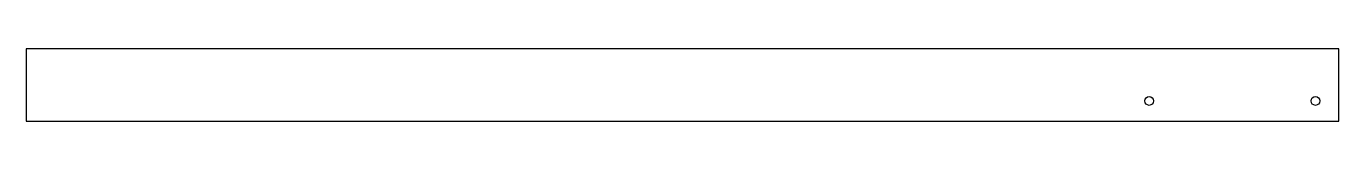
# Model space of a CAD drawing. Header units: millimetres. Extents: x -225 to 225, y 0 to 25.
import ezdxf

# ---------------------------------------------------------------- set-up
doc = ezdxf.new("R2010")
doc.units = ezdxf.units.MM
doc.layers.get('0').update_dxf_attribs({"linetype": 'CONTINUOUS'})

msp = doc.modelspace()

# ---------------------------------------------------------------- linework, layer by layer
msp.add_lwpolyline([(-225, 25), (-225, 0), (225, 0), (225, 25)], close=True)
for centre in [(160, 7), (217, 7)]:
    msp.add_circle(centre, 1.5)

doc.saveas('drawing.dxf')
